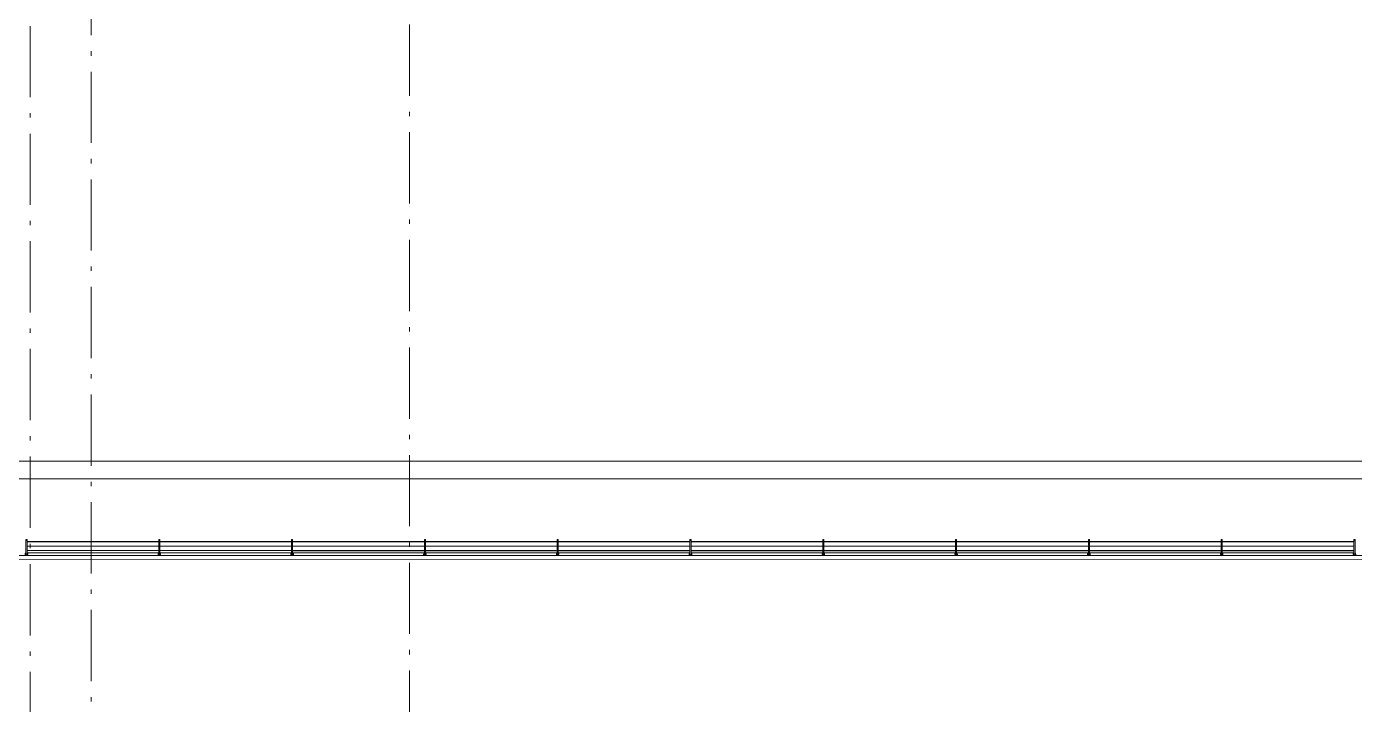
# Model space of a CAD drawing. Header units: metres. Extents: x -55 to 260, y -121 to 64.
# Drawn here: x -12.27 to 17.61, y -104.43 to -89.19 of the extents above; entities that cross this region are included whole.
import ezdxf

# ---------------------------------------------------------------- set-up
doc = ezdxf.new("R2010")
doc.units = ezdxf.units.M
doc.linetypes.add('01_Grid', pattern=[2.32, 1.6, -0.36, 0, -0.36])
for name, color, linetype, lineweight in [('0-1', 7, 'Continuous', 5), ('03EJES-1', 1, '01_Grid', 5), ('46BANQ-1', 253, 'Continuous', 5), ('55BARANDAL-1', 253, 'Continuous', 5)]:
    doc.layers.add(name, color=color, linetype=linetype, lineweight=lineweight)

# ---------------------------------------------------------------- blocks, each defined once
blk = doc.blocks.new('Railing - Wire Post - Chainlink 2-V341-A1 _ A700')
at = {"layer": '55BARANDAL-1'}
for p, q in [((-0.331, 0.013), (-0.331, -0.012)), ((-0.331, 0.013), (-0.317, 0.013)), ((-0.317, 0.013), (-0.311, 0.013)), ((-0.311, 0.013), (-0.304, 0.013)), ((-0.304, 0.013), (-0.304, -0.012)), ((0.013, 0.013), (-0.304, 0.013)), ((0.013, -0.012), (0.013, 0.013)), ((-0.331, -0.012), (-0.317, -0.012)), ((-0.317, -0.012), (-0.311, -0.012)), ((-0.311, -0.012), (-0.304, -0.012)), ((0.013, -0.012), (-0.304, -0.012))]:
    blk.add_line(p, q, dxfattribs=at)
for radius, start, end in [(0.0301, 206.3748, 2.2872), (0.0301, 206.3748, 2.2872), (0.0301, 2.2872, 148.7371), (0.0301, 2.2872, 148.7371), (0.0251, 0, 150), (0.0251, 135, 150), (0.0251, 210, 0), (0.0251, 210, 0), (0.0251, 90, 148.3274), (0.0251, 60, 120), (0.0251, 270, 90), (0.0251, 0, 45), (0.0301, 336.4472, 2.2872), (0.0301, 336.4472, 2.2872), (0.0301, 336.4472, 2.2872), (0.0301, 336.4472, 2.2872), (0.0301, 336.4472, 2.2872), (0.0301, 336.4472, 2.2872), (0.0301, 336.4472, 2.2872), (0.0301, 336.4472, 2.2872), (0.0301, 336.4472, 2.2872), (0.0301, 336.4472, 2.2872), (0.0301, 2.2872, 16.9322), (0.0301, 2.2872, 16.9322), (0.0301, 2.2872, 16.9322), (0.0301, 2.2872, 16.9322), (0.0301, 2.2872, 16.9322), (0.0301, 2.2872, 16.9322), (0.0301, 2.2872, 16.9322), (0.0301, 2.2872, 16.9322), (0.0301, 2.2872, 16.9322), (0.0301, 2.2872, 16.9322), (0.0251, 211.6726, 270)]:
    blk.add_arc((0, 0), radius, start, end, dxfattribs=at)
blk = doc.blocks.new('Railing - Wire Post - Chainlink 2-V342-A1 _ A700')
at = {"layer": '55BARANDAL-1'}
for p, q in [((-0.331, 0.013), (-0.331, -0.012)), ((-0.331, 0.013), (-0.317, 0.013)), ((-0.317, 0.013), (-0.311, 0.013)), ((-0.311, 0.013), (-0.304, 0.013)), ((-0.304, 0.013), (-0.304, -0.012)), ((0.013, 0.013), (-0.304, 0.013)), ((0.013, -0.012), (0.013, 0.013)), ((-0.331, -0.012), (-0.317, -0.012)), ((-0.317, -0.012), (-0.311, -0.012)), ((-0.311, -0.012), (-0.304, -0.012)), ((0.013, -0.012), (-0.304, -0.012))]:
    blk.add_line(p, q, dxfattribs=at)
for radius, start, end in [(0.0301, 206.3748, 2.2872), (0.0301, 206.3748, 2.2872), (0.0301, 2.2872, 148.7371), (0.0301, 2.2872, 148.7371), (0.0251, 0, 150), (0.0251, 0, 150), (0.0251, 210, 0), (0.0251, 210, 0), (0.0251, 90, 148.3274), (0.0251, 270, 90), (0.0301, 336.3846, 2.2872), (0.0301, 336.3846, 2.2872), (0.0301, 336.3846, 2.2872), (0.0301, 336.3846, 2.2872), (0.0301, 336.3846, 2.2872), (0.0301, 336.3846, 2.2872), (0.0301, 336.3846, 2.2872), (0.0301, 336.3846, 2.2872), (0.0301, 336.3846, 2.2872), (0.0301, 336.3846, 2.2872), (0.0301, 2.2872, 16.9322), (0.0301, 2.2872, 16.9322), (0.0301, 2.2872, 16.9322), (0.0301, 2.2872, 16.9322), (0.0301, 2.2872, 16.9322), (0.0301, 2.2872, 16.9322), (0.0301, 2.2872, 16.9322), (0.0301, 2.2872, 16.9322), (0.0301, 2.2872, 16.9322), (0.0301, 2.2872, 16.9322), (0.0251, 211.6726, 270)]:
    blk.add_arc((0, 0), radius, start, end, dxfattribs=at)
blk = doc.blocks.new('Railing - Wire Post - Chainlink 2-V343-A1 _ A700')
at = {"layer": '55BARANDAL-1'}
for p, q in [((-0.331, 0.013), (-0.331, -0.012)), ((-0.331, 0.013), (-0.317, 0.013)), ((-0.317, 0.013), (-0.311, 0.013)), ((-0.311, 0.013), (-0.304, 0.013)), ((-0.304, 0.013), (-0.304, -0.012)), ((0.013, 0.013), (-0.304, 0.013)), ((0.013, -0.012), (0.013, 0.013)), ((-0.331, -0.012), (-0.317, -0.012)), ((-0.317, -0.012), (-0.311, -0.012)), ((-0.311, -0.012), (-0.304, -0.012)), ((0.013, -0.012), (-0.304, -0.012))]:
    blk.add_line(p, q, dxfattribs=at)
for radius, start, end in [(0.0301, 206.3748, 2.2872), (0.0301, 206.3748, 2.2872), (0.0301, 2.2872, 148.7371), (0.0301, 2.2872, 148.7371), (0.0251, 0, 150), (0.0251, 0, 150), (0.0251, 210, 0), (0.0251, 210, 0), (0.0251, 90, 148.3274), (0.0251, 270, 90), (0.0301, 336.322, 2.2872), (0.0301, 336.322, 2.2872), (0.0301, 336.322, 2.2872), (0.0301, 336.322, 2.2872), (0.0301, 336.322, 2.2872), (0.0301, 336.322, 2.2872), (0.0301, 336.322, 2.2872), (0.0301, 336.322, 2.2872), (0.0301, 336.322, 2.2872), (0.0301, 336.322, 2.2872), (0.0301, 2.2872, 16.9322), (0.0301, 2.2872, 16.9322), (0.0301, 2.2872, 16.9322), (0.0301, 2.2872, 16.9322), (0.0301, 2.2872, 16.9322), (0.0301, 2.2872, 16.9322), (0.0301, 2.2872, 16.9322), (0.0301, 2.2872, 16.9322), (0.0301, 2.2872, 16.9322), (0.0301, 2.2872, 16.9322), (0.0251, 211.6726, 270)]:
    blk.add_arc((0, 0), radius, start, end, dxfattribs=at)
blk = doc.blocks.new('Railing - Wire Post - Chainlink 2-V344-A1 _ A700')
at = {"layer": '55BARANDAL-1'}
for p, q in [((-0.331, 0.013), (-0.331, -0.012)), ((-0.331, 0.013), (-0.317, 0.013)), ((-0.317, 0.013), (-0.311, 0.013)), ((-0.311, 0.013), (-0.304, 0.013)), ((-0.304, 0.013), (-0.304, -0.012)), ((0.013, 0.013), (-0.304, 0.013)), ((0.013, -0.012), (0.013, 0.013)), ((-0.331, -0.012), (-0.317, -0.012)), ((-0.317, -0.012), (-0.311, -0.012)), ((-0.311, -0.012), (-0.304, -0.012)), ((0.013, -0.012), (-0.304, -0.012))]:
    blk.add_line(p, q, dxfattribs=at)
for radius, start, end in [(0.0301, 206.3748, 2.2872), (0.0301, 206.3748, 2.2872), (0.0301, 2.2872, 148.7371), (0.0301, 2.2872, 148.7371), (0.0251, 0, 150), (0.0251, 0, 150), (0.0251, 210, 0), (0.0251, 210, 0), (0.0251, 90, 148.3274), (0.0251, 270, 90), (0.0301, 336.2594, 2.2872), (0.0301, 336.2594, 2.2872), (0.0301, 336.2594, 2.2872), (0.0301, 336.2594, 2.2872), (0.0301, 336.2594, 2.2872), (0.0301, 336.2594, 2.2872), (0.0301, 336.2594, 2.2872), (0.0301, 336.2594, 2.2872), (0.0301, 336.2594, 2.2872), (0.0301, 336.2594, 2.2872), (0.0301, 2.2872, 16.9322), (0.0301, 2.2872, 16.9322), (0.0301, 2.2872, 16.9322), (0.0301, 2.2872, 16.9322), (0.0301, 2.2872, 16.9322), (0.0301, 2.2872, 16.9322), (0.0301, 2.2872, 16.9322), (0.0301, 2.2872, 16.9322), (0.0301, 2.2872, 16.9322), (0.0301, 2.2872, 16.9322), (0.0251, 211.6726, 270)]:
    blk.add_arc((0, 0), radius, start, end, dxfattribs=at)
blk = doc.blocks.new('Railing - Wire Post - Chainlink 2-V345-A1 _ A700')
at = {"layer": '55BARANDAL-1'}
for p, q in [((-0.331, 0.012), (-0.317, 0.012)), ((-0.331, 0.012), (-0.331, -0.013)), ((-0.317, 0.012), (-0.311, 0.012)), ((-0.311, 0.012), (-0.304, 0.012)), ((-0.304, 0.012), (-0.304, -0.013)), ((0.013, 0.012), (-0.304, 0.012)), ((0.013, -0.013), (0.013, 0.012)), ((-0.331, -0.013), (-0.317, -0.013)), ((-0.317, -0.013), (-0.311, -0.013)), ((-0.311, -0.013), (-0.304, -0.013)), ((0.013, -0.013), (-0.304, -0.013))]:
    blk.add_line(p, q, dxfattribs=at)
for radius, start, end in [(0.0301, 206.3748, 2.2872), (0.0301, 206.3748, 2.2872), (0.0301, 2.2872, 148.7371), (0.0301, 2.2872, 148.7371), (0.0251, 0, 150), (0.0251, 0, 150), (0.0251, 210, 0), (0.0251, 210, 0), (0.0251, 90, 148.3274), (0.0251, 270, 90), (0.0301, 336.1968, 2.2872), (0.0301, 336.1968, 2.2872), (0.0301, 336.1968, 2.2872), (0.0301, 336.1968, 2.2872), (0.0301, 336.1968, 2.2872), (0.0301, 336.1968, 2.2872), (0.0301, 336.1968, 2.2872), (0.0301, 336.1968, 2.2872), (0.0301, 336.1968, 2.2872), (0.0301, 336.1968, 2.2872), (0.0301, 2.2872, 16.9322), (0.0301, 2.2872, 16.9322), (0.0301, 2.2872, 16.9322), (0.0301, 2.2872, 16.9322), (0.0301, 2.2872, 16.9322), (0.0301, 2.2872, 16.9322), (0.0301, 2.2872, 16.9322), (0.0301, 2.2872, 16.9322), (0.0301, 2.2872, 16.9322), (0.0301, 2.2872, 16.9322), (0.0251, 211.6726, 270)]:
    blk.add_arc((0, 0), radius, start, end, dxfattribs=at)
blk = doc.blocks.new('Railing - Wire Post - Chainlink 2-V346-A1 _ A700')
at = {"layer": '55BARANDAL-1'}
for p, q in [((-0.331, 0.012), (-0.317, 0.012)), ((-0.331, 0.012), (-0.331, -0.013)), ((-0.317, 0.012), (-0.311, 0.012)), ((-0.311, 0.012), (-0.304, 0.012)), ((-0.304, 0.012), (-0.304, -0.013)), ((0.013, 0.012), (-0.304, 0.012)), ((0.013, -0.013), (0.013, 0.012)), ((-0.331, -0.013), (-0.317, -0.013)), ((-0.317, -0.013), (-0.311, -0.013)), ((-0.311, -0.013), (-0.304, -0.013)), ((0.013, -0.013), (-0.304, -0.013))]:
    blk.add_line(p, q, dxfattribs=at)
for radius, start, end in [(0.0301, 206.3748, 2.2872), (0.0301, 206.3748, 2.2872), (0.0301, 2.2872, 148.7371), (0.0301, 2.2872, 148.7371), (0.0251, 0, 150), (0.0251, 0, 150), (0.0251, 210, 0), (0.0251, 210, 0), (0.0251, 90, 148.3274), (0.0251, 270, 90), (0.0301, 336.1342, 2.2872), (0.0301, 336.1342, 2.2872), (0.0301, 336.1342, 2.2872), (0.0301, 336.1342, 2.2872), (0.0301, 336.1342, 2.2872), (0.0301, 336.1342, 2.2872), (0.0301, 336.1342, 2.2872), (0.0301, 336.1342, 2.2872), (0.0301, 336.1342, 2.2872), (0.0301, 336.1342, 2.2872), (0.0301, 2.2872, 16.9322), (0.0301, 2.2872, 16.9322), (0.0301, 2.2872, 16.9322), (0.0301, 2.2872, 16.9322), (0.0301, 2.2872, 16.9322), (0.0301, 2.2872, 16.9322), (0.0301, 2.2872, 16.9322), (0.0301, 2.2872, 16.9322), (0.0301, 2.2872, 16.9322), (0.0301, 2.2872, 16.9322), (0.0251, 211.6726, 270)]:
    blk.add_arc((0, 0), radius, start, end, dxfattribs=at)
blk = doc.blocks.new('Railing - Wire Post - Chainlink 2-V347-A1 _ A700')
at = {"layer": '55BARANDAL-1'}
for p, q in [((-0.331, 0.012), (-0.317, 0.012)), ((-0.331, 0.012), (-0.331, -0.013)), ((-0.317, 0.012), (-0.311, 0.012)), ((-0.311, 0.012), (-0.304, 0.012)), ((-0.304, 0.012), (-0.304, -0.013)), ((0.013, 0.012), (-0.304, 0.012)), ((0.013, -0.013), (0.013, 0.012)), ((-0.331, -0.013), (-0.317, -0.013)), ((-0.317, -0.013), (-0.311, -0.013)), ((-0.311, -0.013), (-0.304, -0.013)), ((0.013, -0.013), (-0.304, -0.013))]:
    blk.add_line(p, q, dxfattribs=at)
for radius, start, end in [(0.0301, 206.3748, 2.2872), (0.0301, 206.3748, 2.2872), (0.0301, 2.2872, 148.7371), (0.0301, 2.2872, 148.7371), (0.0251, 0, 150), (0.0251, 0, 150), (0.0251, 210, 0), (0.0251, 210, 0), (0.0251, 90, 148.3274), (0.0251, 270, 90), (0.0301, 336.0716, 2.2872), (0.0301, 336.0716, 2.2872), (0.0301, 336.0716, 2.2872), (0.0301, 336.0716, 2.2872), (0.0301, 336.0716, 2.2872), (0.0301, 336.0716, 2.2872), (0.0301, 336.0716, 2.2872), (0.0301, 336.0716, 2.2872), (0.0301, 336.0716, 2.2872), (0.0301, 336.0716, 2.2872), (0.0301, 2.2872, 16.9322), (0.0301, 2.2872, 16.9322), (0.0301, 2.2872, 16.9322), (0.0301, 2.2872, 16.9322), (0.0301, 2.2872, 16.9322), (0.0301, 2.2872, 16.9322), (0.0301, 2.2872, 16.9322), (0.0301, 2.2872, 16.9322), (0.0301, 2.2872, 16.9322), (0.0301, 2.2872, 16.9322), (0.0251, 211.6726, 270)]:
    blk.add_arc((0, 0), radius, start, end, dxfattribs=at)
blk = doc.blocks.new('Railing - Wire Post - Chainlink 2-V348-A1 _ A700')
at = {"layer": '55BARANDAL-1'}
for p, q in [((-0.331, 0.013), (-0.331, -0.013)), ((-0.331, 0.013), (-0.317, 0.013)), ((-0.317, 0.013), (-0.311, 0.013)), ((-0.311, 0.013), (-0.304, 0.013)), ((-0.304, 0.013), (-0.304, -0.013)), ((0.013, 0.013), (-0.304, 0.013)), ((0.013, -0.013), (0.013, 0.013)), ((-0.331, -0.013), (-0.317, -0.013)), ((-0.317, -0.013), (-0.311, -0.013)), ((-0.311, -0.013), (-0.304, -0.013)), ((0.013, -0.013), (-0.304, -0.013))]:
    blk.add_line(p, q, dxfattribs=at)
for radius, start, end in [(0.0301, 206.3748, 2.2872), (0.0301, 206.3748, 2.2872), (0.0301, 2.2872, 148.7371), (0.0301, 2.2872, 148.7371), (0.0251, 0, 150), (0.0251, 0, 150), (0.0251, 210, 0), (0.0251, 210, 0), (0.0251, 90, 148.3274), (0.0251, 270, 90), (0.0301, 336.009, 2.2872), (0.0301, 336.009, 2.2872), (0.0301, 336.009, 2.2872), (0.0301, 336.009, 2.2872), (0.0301, 336.009, 2.2872), (0.0301, 336.009, 2.2872), (0.0301, 336.009, 2.2872), (0.0301, 336.009, 2.2872), (0.0301, 336.009, 2.2872), (0.0301, 336.009, 2.2872), (0.0301, 2.2872, 16.9322), (0.0301, 2.2872, 16.9322), (0.0301, 2.2872, 16.9322), (0.0301, 2.2872, 16.9322), (0.0301, 2.2872, 16.9322), (0.0301, 2.2872, 16.9322), (0.0301, 2.2872, 16.9322), (0.0301, 2.2872, 16.9322), (0.0301, 2.2872, 16.9322), (0.0301, 2.2872, 16.9322), (0.0251, 211.6726, 270)]:
    blk.add_arc((0, 0), radius, start, end, dxfattribs=at)
blk = doc.blocks.new('Railing - Wire Post - Chainlink 2-V349-A1 _ A700')
at = {"layer": '55BARANDAL-1'}
for p, q in [((-0.331, 0.012), (-0.317, 0.012)), ((-0.331, 0.012), (-0.331, -0.013)), ((-0.317, 0.012), (-0.311, 0.012)), ((-0.311, 0.012), (-0.304, 0.012)), ((-0.304, 0.012), (-0.304, -0.013)), ((0.013, 0.012), (-0.304, 0.012)), ((0.013, -0.013), (0.013, 0.012)), ((-0.331, -0.013), (-0.317, -0.013)), ((-0.317, -0.013), (-0.311, -0.013)), ((-0.311, -0.013), (-0.304, -0.013)), ((0.013, -0.013), (-0.304, -0.013))]:
    blk.add_line(p, q, dxfattribs=at)
for radius, start, end in [(0.0301, 206.3748, 2.2872), (0.0301, 206.3748, 2.2872), (0.0301, 2.2872, 148.7371), (0.0301, 2.2872, 148.7371), (0.0251, 0, 150), (0.0251, 0, 150), (0.0251, 210, 0), (0.0251, 210, 0), (0.0251, 90, 148.3274), (0.0251, 270, 90), (0.0301, 335.9465, 2.2872), (0.0301, 335.9465, 2.2872), (0.0301, 335.9465, 2.2872), (0.0301, 335.9465, 2.2872), (0.0301, 335.9465, 2.2872), (0.0301, 335.9465, 2.2872), (0.0301, 335.9465, 2.2872), (0.0301, 335.9465, 2.2872), (0.0301, 335.9465, 2.2872), (0.0301, 335.9465, 2.2872), (0.0301, 2.2872, 16.9322), (0.0301, 2.2872, 16.9322), (0.0301, 2.2872, 16.9322), (0.0301, 2.2872, 16.9322), (0.0301, 2.2872, 16.9322), (0.0301, 2.2872, 16.9322), (0.0301, 2.2872, 16.9322), (0.0301, 2.2872, 16.9322), (0.0301, 2.2872, 16.9322), (0.0301, 2.2872, 16.9322), (0.0251, 211.6726, 270)]:
    blk.add_arc((0, 0), radius, start, end, dxfattribs=at)
blk = doc.blocks.new('Railing - Wire Post - Chainlink 2-V350-A1 _ A700')
at = {"layer": '55BARANDAL-1'}
for p, q in [((-0.331, 0.012), (-0.317, 0.012)), ((-0.331, 0.012), (-0.331, -0.013)), ((-0.317, 0.012), (-0.311, 0.012)), ((-0.311, 0.012), (-0.304, 0.012)), ((-0.304, 0.012), (-0.304, -0.013)), ((0.013, 0.012), (-0.304, 0.012)), ((0.013, -0.013), (0.013, 0.012)), ((-0.331, -0.013), (-0.317, -0.013)), ((-0.317, -0.013), (-0.311, -0.013)), ((-0.311, -0.013), (-0.304, -0.013)), ((0.013, -0.013), (-0.304, -0.013))]:
    blk.add_line(p, q, dxfattribs=at)
for radius, start, end in [(0.0301, 206.3748, 2.2872), (0.0301, 206.3748, 2.2872), (0.0301, 2.2872, 148.7371), (0.0301, 2.2872, 148.7371), (0.0251, 0, 150), (0.0251, 0, 150), (0.0251, 210, 0), (0.0251, 210, 0), (0.0251, 90, 148.3274), (0.0251, 270, 90), (0.0301, 335.8839, 2.2872), (0.0301, 335.8839, 2.2872), (0.0301, 335.8839, 2.2872), (0.0301, 335.8839, 2.2872), (0.0301, 335.8839, 2.2872), (0.0301, 335.8839, 2.2872), (0.0301, 335.8839, 2.2872), (0.0301, 335.8839, 2.2872), (0.0301, 335.8839, 2.2872), (0.0301, 335.8839, 2.2872), (0.0301, 2.2872, 16.9322), (0.0301, 2.2872, 16.9322), (0.0301, 2.2872, 16.9322), (0.0301, 2.2872, 16.9322), (0.0301, 2.2872, 16.9322), (0.0301, 2.2872, 16.9322), (0.0301, 2.2872, 16.9322), (0.0301, 2.2872, 16.9322), (0.0301, 2.2872, 16.9322), (0.0301, 2.2872, 16.9322), (0.0251, 211.6726, 270)]:
    blk.add_arc((0, 0), radius, start, end, dxfattribs=at)
blk = doc.blocks.new('Railing - Wire Post - Chainlink 2-V351-A1 _ A700')
at = {"layer": '55BARANDAL-1'}
for p, q in [((-0.331, 0.012), (-0.317, 0.012)), ((-0.331, 0.012), (-0.331, -0.013)), ((-0.317, 0.012), (-0.311, 0.012)), ((-0.311, 0.012), (-0.304, 0.012)), ((-0.304, 0.012), (-0.304, -0.013)), ((0.013, 0.012), (-0.304, 0.012)), ((0.013, -0.013), (0.013, 0.012)), ((-0.331, -0.013), (-0.317, -0.013)), ((-0.317, -0.013), (-0.311, -0.013)), ((-0.311, -0.013), (-0.304, -0.013)), ((0.013, -0.013), (-0.304, -0.013))]:
    blk.add_line(p, q, dxfattribs=at)
for radius, start, end in [(0.0301, 206.3748, 2.2872), (0.0301, 206.3748, 2.2872), (0.0301, 2.2872, 148.7371), (0.0301, 2.2872, 148.7371), (0.0251, 0, 150), (0.0251, 0, 150), (0.0251, 210, 0), (0.0251, 210, 0), (0.0251, 90, 148.3274), (0.0251, 270, 90), (0.0301, 335.8213, 2.2872), (0.0301, 335.8213, 2.2872), (0.0301, 335.8213, 2.2872), (0.0301, 335.8213, 2.2872), (0.0301, 335.8213, 2.2872), (0.0301, 335.8213, 2.2872), (0.0301, 335.8213, 2.2872), (0.0301, 335.8213, 2.2872), (0.0301, 335.8213, 2.2872), (0.0301, 335.8213, 2.2872), (0.0301, 2.2872, 16.9322), (0.0301, 2.2872, 16.9322), (0.0301, 2.2872, 16.9322), (0.0301, 2.2872, 16.9322), (0.0301, 2.2872, 16.9322), (0.0301, 2.2872, 16.9322), (0.0301, 2.2872, 16.9322), (0.0301, 2.2872, 16.9322), (0.0301, 2.2872, 16.9322), (0.0301, 2.2872, 16.9322), (0.0251, 211.6726, 270)]:
    blk.add_arc((0, 0), radius, start, end, dxfattribs=at)
blk = doc.blocks.new('Railing - Railing-8574736-A1 _ A700')
at = {"layer": '55BARANDAL-1'}
for p, q in [((-9.296, -100.767), (-12.259, -100.767)), ((-12.259, -100.771), (-9.296, -100.771)), ((-9.296, -100.867), (-12.259, -100.867)), ((-12.259, -100.871), (-9.296, -100.871)), ((-9.296, -100.967), (-12.259, -100.967)), ((-12.259, -100.971), (-9.296, -100.971)), ((-6.307, -100.768), (-9.271, -100.767)), ((-9.271, -100.771), (-6.307, -100.772)), ((-6.307, -100.868), (-9.271, -100.867)), ((-9.271, -100.871), (-6.307, -100.872)), ((-6.307, -100.968), (-9.271, -100.967)), ((-9.271, -100.971), (-6.307, -100.972)), ((-3.319, -100.768), (-6.282, -100.768)), ((-6.282, -100.772), (-3.319, -100.772)), ((-3.319, -100.868), (-6.282, -100.868)), ((-6.282, -100.872), (-3.319, -100.872)), ((-3.319, -100.968), (-6.282, -100.968)), ((-6.282, -100.972), (-3.319, -100.972)), ((-0.331, -100.768), (-3.294, -100.768)), ((-3.294, -100.772), (-0.331, -100.772)), ((-0.331, -100.868), (-3.294, -100.868)), ((-3.294, -100.872), (-0.331, -100.872)), ((-0.331, -100.968), (-3.294, -100.968)), ((-3.294, -100.972), (-0.331, -100.972)), ((2.657, -100.768), (-0.306, -100.768)), ((-0.306, -100.772), (2.657, -100.772)), ((2.657, -100.868), (-0.306, -100.868)), ((-0.306, -100.872), (2.657, -100.872)), ((2.657, -100.968), (-0.306, -100.968)), ((-0.306, -100.972), (2.657, -100.972)), ((5.645, -100.768), (2.682, -100.768)), ((2.682, -100.772), (5.645, -100.772)), ((5.645, -100.868), (2.682, -100.868)), ((2.682, -100.872), (5.645, -100.872)), ((5.645, -100.968), (2.682, -100.968)), ((2.682, -100.972), (5.645, -100.972)), ((8.633, -100.768), (5.67, -100.768)), ((5.67, -100.772), (8.633, -100.772)), ((8.633, -100.868), (5.67, -100.868)), ((5.67, -100.872), (8.633, -100.872)), ((8.633, -100.968), (5.67, -100.968)), ((5.67, -100.972), (8.633, -100.972)), ((11.621, -100.769), (8.658, -100.768)), ((8.658, -100.772), (11.621, -100.773)), ((11.621, -100.869), (8.658, -100.868)), ((8.658, -100.872), (11.621, -100.873)), ((11.621, -100.969), (8.658, -100.968)), ((8.658, -100.972), (11.621, -100.973)), ((14.61, -100.769), (11.646, -100.769)), ((11.646, -100.773), (14.61, -100.773)), ((14.61, -100.869), (11.646, -100.869)), ((11.646, -100.873), (14.61, -100.873)), ((14.61, -100.969), (11.646, -100.969)), ((11.646, -100.973), (14.61, -100.973)), ((17.598, -100.769), (14.635, -100.769)), ((14.635, -100.773), (17.598, -100.773)), ((17.598, -100.869), (14.635, -100.869)), ((14.635, -100.873), (17.598, -100.873)), ((17.598, -100.969), (14.635, -100.969)), ((14.635, -100.973), (17.598, -100.973)), ((-33.162, -101.076), (229.742, -101.091)), ((-9.296, -101.022), (-12.259, -101.022)), ((-6.307, -101.022), (-9.271, -101.022)), ((-3.319, -101.022), (-6.282, -101.022)), ((-0.331, -101.022), (-3.294, -101.022)), ((2.657, -101.023), (-0.306, -101.022)), ((5.645, -101.023), (2.682, -101.023)), ((8.633, -101.023), (5.67, -101.023)), ((11.621, -101.023), (8.658, -101.023)), ((14.61, -101.023), (11.646, -101.023)), ((17.598, -101.023), (14.635, -101.023))]:
    blk.add_line(p, q, dxfattribs=at)
at = {"extrusion": (0, 0, -1), "zscale": -1, "rotation": 270.0033261339385}
for name, p in [('Railing - Wire Post - Chainlink 2-V341-A1 _ A700', (12.271, -101.049)), ('Railing - Wire Post - Chainlink 2-V342-A1 _ A700', (9.283, -101.049)), ('Railing - Wire Post - Chainlink 2-V343-A1 _ A700', (6.295, -101.05)), ('Railing - Wire Post - Chainlink 2-V344-A1 _ A700', (3.307, -101.05)), ('Railing - Wire Post - Chainlink 2-V345-A1 _ A700', (0.319, -101.05)), ('Railing - Wire Post - Chainlink 2-V346-A1 _ A700', (-2.67, -101.05)), ('Railing - Wire Post - Chainlink 2-V347-A1 _ A700', (-5.658, -101.05)), ('Railing - Wire Post - Chainlink 2-V348-A1 _ A700', (-8.646, -101.05)), ('Railing - Wire Post - Chainlink 2-V349-A1 _ A700', (-11.634, -101.051)), ('Railing - Wire Post - Chainlink 2-V350-A1 _ A700', (-14.622, -101.051)), ('Railing - Wire Post - Chainlink 2-V351-A1 _ A700', (-17.61, -101.051))]:
    blk.add_blockref(name, p, dxfattribs=at)
blk = doc.blocks.new('22011_AR_rvt-1-A1 _ A700')
at = {"layer": '46BANQ-1'}
for p, q in [((-9.828, -98.96), (-19.828, -98.96)), ((0.398, -98.96), (-9.828, -98.96)), ((10.172, -98.96), (0.398, -98.96)), ((20.175, -98.96), (10.172, -98.96)), ((-25.692, -99.36), (20.175, -99.36)), ((20.185, -101.174), (-32.861, -101.171))]:
    blk.add_line(p, q, dxfattribs=at)
at = {"layer": '55BARANDAL-1'}
blk.add_blockref('Railing - Railing-8574736-A1 _ A700', (0, 0), dxfattribs=at)
blk = doc.blocks.new('Railing - Wire Post - Chainlink 2-V715-A1 _ A700')
at = {"layer": '55BARANDAL-1'}
for p, q in [((-0.331, 0.013), (-0.331, -0.012)), ((-0.331, 0.013), (-0.323, 0.013)), ((-0.323, 0.013), (-0.317, 0.013)), ((-0.317, 0.013), (-0.311, 0.013)), ((-0.311, 0.013), (-0.304, 0.013)), ((-0.304, 0.013), (-0.304, -0.012)), ((0.013, 0.013), (-0.304, 0.013)), ((0.013, -0.012), (0.013, 0.013)), ((-0.331, -0.012), (-0.323, -0.012)), ((-0.323, -0.012), (-0.317, -0.012)), ((-0.317, -0.012), (-0.311, -0.012)), ((-0.311, -0.012), (-0.304, -0.012)), ((0.013, -0.012), (-0.304, -0.012))]:
    blk.add_line(p, q, dxfattribs=at)
for radius, start, end in [(0.0301, 206.3748, 2.2872), (0.0301, 206.3748, 2.2872), (0.0301, 2.2872, 148.7371), (0.0301, 2.2872, 148.7371), (0.0251, 0, 150), (0.0251, 135, 150), (0.0251, 210, 0), (0.0251, 210, 0), (0.0251, 90, 148.3274), (0.0251, 60, 120), (0.0251, 270, 90), (0.0251, 0, 45), (0.0301, 336.4472, 2.2872), (0.0301, 336.4472, 2.2872), (0.0301, 336.4472, 2.2872), (0.0301, 336.4472, 2.2872), (0.0301, 336.4472, 2.2872), (0.0301, 336.4472, 2.2872), (0.0301, 336.4472, 2.2872), (0.0301, 336.4472, 2.2872), (0.0301, 336.4472, 2.2872), (0.0301, 336.4472, 2.2872), (0.0301, 2.2872, 16.9322), (0.0301, 2.2872, 16.9322), (0.0301, 2.2872, 16.9322), (0.0301, 2.2872, 16.9322), (0.0301, 2.2872, 16.9322), (0.0301, 2.2872, 16.9322), (0.0301, 2.2872, 16.9322), (0.0301, 2.2872, 16.9322), (0.0301, 2.2872, 16.9322), (0.0301, 2.2872, 16.9322), (0.0251, 211.6726, 270)]:
    blk.add_arc((0, 0), radius, start, end, dxfattribs=at)
blk = doc.blocks.new('Railing - Wire Post - Chainlink 2-V716-A1 _ A700')
at = {"layer": '55BARANDAL-1'}
for p, q in [((-0.331, 0.013), (-0.331, -0.012)), ((-0.331, 0.013), (-0.323, 0.013)), ((-0.323, 0.013), (-0.317, 0.013)), ((-0.317, 0.013), (-0.311, 0.013)), ((-0.311, 0.013), (-0.304, 0.013)), ((-0.304, 0.013), (-0.304, -0.012)), ((0.013, 0.013), (-0.304, 0.013)), ((0.013, -0.012), (0.013, 0.013)), ((-0.331, -0.012), (-0.323, -0.012)), ((-0.323, -0.012), (-0.317, -0.012)), ((-0.317, -0.012), (-0.311, -0.012)), ((-0.311, -0.012), (-0.304, -0.012)), ((0.013, -0.012), (-0.304, -0.012))]:
    blk.add_line(p, q, dxfattribs=at)
for radius, start, end in [(0.0301, 206.3748, 2.2872), (0.0301, 206.3748, 2.2872), (0.0301, 2.2872, 148.7371), (0.0301, 2.2872, 148.7371), (0.0251, 0, 150), (0.0251, 0, 150), (0.0251, 210, 0), (0.0251, 210, 0), (0.0251, 90, 148.3274), (0.0251, 270, 90), (0.0301, 336.3846, 2.2872), (0.0301, 336.3846, 2.2872), (0.0301, 336.3846, 2.2872), (0.0301, 336.3846, 2.2872), (0.0301, 336.3846, 2.2872), (0.0301, 336.3846, 2.2872), (0.0301, 336.3846, 2.2872), (0.0301, 336.3846, 2.2872), (0.0301, 336.3846, 2.2872), (0.0301, 336.3846, 2.2872), (0.0301, 2.2872, 16.9322), (0.0301, 2.2872, 16.9322), (0.0301, 2.2872, 16.9322), (0.0301, 2.2872, 16.9322), (0.0301, 2.2872, 16.9322), (0.0301, 2.2872, 16.9322), (0.0301, 2.2872, 16.9322), (0.0301, 2.2872, 16.9322), (0.0301, 2.2872, 16.9322), (0.0301, 2.2872, 16.9322), (0.0251, 211.6726, 270)]:
    blk.add_arc((0, 0), radius, start, end, dxfattribs=at)
blk = doc.blocks.new('Railing - Wire Post - Chainlink 2-V717-A1 _ A700')
at = {"layer": '55BARANDAL-1'}
for p, q in [((-0.331, 0.013), (-0.331, -0.012)), ((-0.331, 0.013), (-0.323, 0.013)), ((-0.323, 0.013), (-0.317, 0.013)), ((-0.317, 0.013), (-0.311, 0.013)), ((-0.311, 0.013), (-0.304, 0.013)), ((-0.304, 0.013), (-0.304, -0.012)), ((0.013, 0.013), (-0.304, 0.013)), ((0.013, -0.012), (0.013, 0.013)), ((-0.331, -0.012), (-0.323, -0.012)), ((-0.323, -0.012), (-0.317, -0.012)), ((-0.317, -0.012), (-0.311, -0.012)), ((-0.311, -0.012), (-0.304, -0.012)), ((0.013, -0.012), (-0.304, -0.012))]:
    blk.add_line(p, q, dxfattribs=at)
for radius, start, end in [(0.0301, 206.3748, 2.2872), (0.0301, 206.3748, 2.2872), (0.0301, 2.2872, 148.7371), (0.0301, 2.2872, 148.7371), (0.0251, 0, 150), (0.0251, 0, 150), (0.0251, 210, 0), (0.0251, 210, 0), (0.0251, 90, 148.3274), (0.0251, 270, 90), (0.0301, 336.322, 2.2872), (0.0301, 336.322, 2.2872), (0.0301, 336.322, 2.2872), (0.0301, 336.322, 2.2872), (0.0301, 336.322, 2.2872), (0.0301, 336.322, 2.2872), (0.0301, 336.322, 2.2872), (0.0301, 336.322, 2.2872), (0.0301, 336.322, 2.2872), (0.0301, 336.322, 2.2872), (0.0301, 2.2872, 16.9322), (0.0301, 2.2872, 16.9322), (0.0301, 2.2872, 16.9322), (0.0301, 2.2872, 16.9322), (0.0301, 2.2872, 16.9322), (0.0301, 2.2872, 16.9322), (0.0301, 2.2872, 16.9322), (0.0301, 2.2872, 16.9322), (0.0301, 2.2872, 16.9322), (0.0301, 2.2872, 16.9322), (0.0251, 211.6726, 270)]:
    blk.add_arc((0, 0), radius, start, end, dxfattribs=at)
blk = doc.blocks.new('Railing - Wire Post - Chainlink 2-V718-A1 _ A700')
at = {"layer": '55BARANDAL-1'}
for p, q in [((-0.331, 0.013), (-0.331, -0.013)), ((-0.331, 0.013), (-0.323, 0.013)), ((-0.323, 0.013), (-0.317, 0.013)), ((-0.317, 0.013), (-0.311, 0.013)), ((-0.311, 0.013), (-0.304, 0.013)), ((-0.304, 0.013), (-0.304, -0.013)), ((0.013, 0.013), (-0.304, 0.013)), ((0.013, -0.013), (0.013, 0.013)), ((-0.331, -0.013), (-0.323, -0.013)), ((-0.323, -0.013), (-0.317, -0.013)), ((-0.317, -0.013), (-0.311, -0.013)), ((-0.311, -0.013), (-0.304, -0.013)), ((0.013, -0.013), (-0.304, -0.013))]:
    blk.add_line(p, q, dxfattribs=at)
for radius, start, end in [(0.0301, 206.3748, 2.2872), (0.0301, 206.3748, 2.2872), (0.0301, 2.2872, 148.7371), (0.0301, 2.2872, 148.7371), (0.0251, 0, 150), (0.0251, 0, 150), (0.0251, 210, 0), (0.0251, 210, 0), (0.0251, 90, 148.3274), (0.0251, 270, 90), (0.0301, 336.2594, 2.2872), (0.0301, 336.2594, 2.2872), (0.0301, 336.2594, 2.2872), (0.0301, 336.2594, 2.2872), (0.0301, 336.2594, 2.2872), (0.0301, 336.2594, 2.2872), (0.0301, 336.2594, 2.2872), (0.0301, 336.2594, 2.2872), (0.0301, 336.2594, 2.2872), (0.0301, 336.2594, 2.2872), (0.0301, 2.2872, 16.9322), (0.0301, 2.2872, 16.9322), (0.0301, 2.2872, 16.9322), (0.0301, 2.2872, 16.9322), (0.0301, 2.2872, 16.9322), (0.0301, 2.2872, 16.9322), (0.0301, 2.2872, 16.9322), (0.0301, 2.2872, 16.9322), (0.0301, 2.2872, 16.9322), (0.0301, 2.2872, 16.9322), (0.0251, 211.6726, 270)]:
    blk.add_arc((0, 0), radius, start, end, dxfattribs=at)
blk = doc.blocks.new('Railing - Wire Post - Chainlink 2-V719-A1 _ A700')
at = {"layer": '55BARANDAL-1'}
for p, q in [((-0.331, 0.013), (-0.331, -0.012)), ((-0.331, 0.013), (-0.323, 0.013)), ((-0.323, 0.013), (-0.317, 0.013)), ((-0.317, 0.013), (-0.311, 0.013)), ((-0.311, 0.013), (-0.304, 0.013)), ((-0.304, 0.013), (-0.304, -0.012)), ((0.013, 0.013), (-0.304, 0.013)), ((0.013, -0.012), (0.013, 0.013)), ((-0.331, -0.012), (-0.323, -0.012)), ((-0.323, -0.012), (-0.317, -0.012)), ((-0.317, -0.012), (-0.311, -0.012)), ((-0.311, -0.012), (-0.304, -0.012)), ((0.013, -0.012), (-0.304, -0.012))]:
    blk.add_line(p, q, dxfattribs=at)
for radius, start, end in [(0.0301, 206.3748, 2.2872), (0.0301, 206.3748, 2.2872), (0.0301, 2.2872, 148.7371), (0.0301, 2.2872, 148.7371), (0.0251, 0, 150), (0.0251, 0, 150), (0.0251, 210, 0), (0.0251, 210, 0), (0.0251, 90, 148.3274), (0.0251, 270, 90), (0.0301, 336.1968, 2.2872), (0.0301, 336.1968, 2.2872), (0.0301, 336.1968, 2.2872), (0.0301, 336.1968, 2.2872), (0.0301, 336.1968, 2.2872), (0.0301, 336.1968, 2.2872), (0.0301, 336.1968, 2.2872), (0.0301, 336.1968, 2.2872), (0.0301, 336.1968, 2.2872), (0.0301, 336.1968, 2.2872), (0.0301, 2.2872, 16.9322), (0.0301, 2.2872, 16.9322), (0.0301, 2.2872, 16.9322), (0.0301, 2.2872, 16.9322), (0.0301, 2.2872, 16.9322), (0.0301, 2.2872, 16.9322), (0.0301, 2.2872, 16.9322), (0.0301, 2.2872, 16.9322), (0.0301, 2.2872, 16.9322), (0.0301, 2.2872, 16.9322), (0.0251, 211.6726, 270)]:
    blk.add_arc((0, 0), radius, start, end, dxfattribs=at)
blk = doc.blocks.new('Railing - Wire Post - Chainlink 2-V720-A1 _ A700')
at = {"layer": '55BARANDAL-1'}
for p, q in [((-0.331, 0.012), (-0.323, 0.012)), ((-0.331, 0.012), (-0.331, -0.013)), ((-0.323, 0.012), (-0.317, 0.012)), ((-0.317, 0.012), (-0.311, 0.012)), ((-0.311, 0.012), (-0.304, 0.012)), ((-0.304, 0.012), (-0.304, -0.013)), ((0.013, 0.012), (-0.304, 0.012)), ((0.013, -0.013), (0.013, 0.012)), ((-0.331, -0.013), (-0.323, -0.013)), ((-0.323, -0.013), (-0.317, -0.013)), ((-0.317, -0.013), (-0.311, -0.013)), ((-0.311, -0.013), (-0.304, -0.013)), ((0.013, -0.013), (-0.304, -0.013))]:
    blk.add_line(p, q, dxfattribs=at)
for radius, start, end in [(0.0301, 206.3748, 2.2872), (0.0301, 206.3748, 2.2872), (0.0301, 2.2872, 148.7371), (0.0301, 2.2872, 148.7371), (0.0251, 0, 150), (0.0251, 0, 150), (0.0251, 210, 0), (0.0251, 210, 0), (0.0251, 90, 148.3274), (0.0251, 270, 90), (0.0301, 336.1342, 2.2872), (0.0301, 336.1342, 2.2872), (0.0301, 336.1342, 2.2872), (0.0301, 336.1342, 2.2872), (0.0301, 336.1342, 2.2872), (0.0301, 336.1342, 2.2872), (0.0301, 336.1342, 2.2872), (0.0301, 336.1342, 2.2872), (0.0301, 336.1342, 2.2872), (0.0301, 336.1342, 2.2872), (0.0301, 2.2872, 16.9322), (0.0301, 2.2872, 16.9322), (0.0301, 2.2872, 16.9322), (0.0301, 2.2872, 16.9322), (0.0301, 2.2872, 16.9322), (0.0301, 2.2872, 16.9322), (0.0301, 2.2872, 16.9322), (0.0301, 2.2872, 16.9322), (0.0301, 2.2872, 16.9322), (0.0301, 2.2872, 16.9322), (0.0251, 211.6726, 270)]:
    blk.add_arc((0, 0), radius, start, end, dxfattribs=at)
blk = doc.blocks.new('Railing - Wire Post - Chainlink 2-V721-A1 _ A700')
at = {"layer": '55BARANDAL-1'}
for p, q in [((-0.331, 0.012), (-0.323, 0.012)), ((-0.331, 0.012), (-0.331, -0.013)), ((-0.323, 0.012), (-0.317, 0.012)), ((-0.317, 0.012), (-0.311, 0.012)), ((-0.311, 0.012), (-0.304, 0.012)), ((-0.304, 0.012), (-0.304, -0.013)), ((0.013, 0.012), (-0.304, 0.012)), ((0.013, -0.013), (0.013, 0.012)), ((-0.331, -0.013), (-0.323, -0.013)), ((-0.323, -0.013), (-0.317, -0.013)), ((-0.317, -0.013), (-0.311, -0.013)), ((-0.311, -0.013), (-0.304, -0.013)), ((0.013, -0.013), (-0.304, -0.013))]:
    blk.add_line(p, q, dxfattribs=at)
for radius, start, end in [(0.0301, 206.3748, 2.2872), (0.0301, 206.3748, 2.2872), (0.0301, 2.2872, 148.7371), (0.0301, 2.2872, 148.7371), (0.0251, 0, 150), (0.0251, 0, 150), (0.0251, 210, 0), (0.0251, 210, 0), (0.0251, 90, 148.3274), (0.0251, 270, 90), (0.0301, 336.0716, 2.2872), (0.0301, 336.0716, 2.2872), (0.0301, 336.0716, 2.2872), (0.0301, 336.0716, 2.2872), (0.0301, 336.0716, 2.2872), (0.0301, 336.0716, 2.2872), (0.0301, 336.0716, 2.2872), (0.0301, 336.0716, 2.2872), (0.0301, 336.0716, 2.2872), (0.0301, 336.0716, 2.2872), (0.0301, 2.2872, 16.9322), (0.0301, 2.2872, 16.9322), (0.0301, 2.2872, 16.9322), (0.0301, 2.2872, 16.9322), (0.0301, 2.2872, 16.9322), (0.0301, 2.2872, 16.9322), (0.0301, 2.2872, 16.9322), (0.0301, 2.2872, 16.9322), (0.0301, 2.2872, 16.9322), (0.0301, 2.2872, 16.9322), (0.0251, 211.6726, 270)]:
    blk.add_arc((0, 0), radius, start, end, dxfattribs=at)
blk = doc.blocks.new('Railing - Wire Post - Chainlink 2-V722-A1 _ A700')
at = {"layer": '55BARANDAL-1'}
for p, q in [((-0.331, 0.012), (-0.323, 0.012)), ((-0.331, 0.012), (-0.331, -0.013)), ((-0.323, 0.012), (-0.317, 0.012)), ((-0.317, 0.012), (-0.311, 0.012)), ((-0.311, 0.012), (-0.304, 0.012)), ((-0.304, 0.012), (-0.304, -0.013)), ((0.013, 0.012), (-0.304, 0.012)), ((0.013, -0.013), (0.013, 0.012)), ((-0.331, -0.013), (-0.323, -0.013)), ((-0.323, -0.013), (-0.317, -0.013)), ((-0.317, -0.013), (-0.311, -0.013)), ((-0.311, -0.013), (-0.304, -0.013)), ((0.013, -0.013), (-0.304, -0.013))]:
    blk.add_line(p, q, dxfattribs=at)
for radius, start, end in [(0.0301, 206.3748, 2.2872), (0.0301, 206.3748, 2.2872), (0.0301, 2.2872, 148.7371), (0.0301, 2.2872, 148.7371), (0.0251, 0, 150), (0.0251, 0, 150), (0.0251, 210, 0), (0.0251, 210, 0), (0.0251, 90, 148.3274), (0.0251, 270, 90), (0.0301, 336.009, 2.2872), (0.0301, 336.009, 2.2872), (0.0301, 336.009, 2.2872), (0.0301, 336.009, 2.2872), (0.0301, 336.009, 2.2872), (0.0301, 336.009, 2.2872), (0.0301, 336.009, 2.2872), (0.0301, 336.009, 2.2872), (0.0301, 336.009, 2.2872), (0.0301, 336.009, 2.2872), (0.0301, 2.2872, 16.9322), (0.0301, 2.2872, 16.9322), (0.0301, 2.2872, 16.9322), (0.0301, 2.2872, 16.9322), (0.0301, 2.2872, 16.9322), (0.0301, 2.2872, 16.9322), (0.0301, 2.2872, 16.9322), (0.0301, 2.2872, 16.9322), (0.0301, 2.2872, 16.9322), (0.0301, 2.2872, 16.9322), (0.0251, 211.6726, 270)]:
    blk.add_arc((0, 0), radius, start, end, dxfattribs=at)
blk = doc.blocks.new('Railing - Wire Post - Chainlink 2-V723-A1 _ A700')
at = {"layer": '55BARANDAL-1'}
for p, q in [((-0.331, 0.012), (-0.323, 0.012)), ((-0.331, 0.012), (-0.331, -0.013)), ((-0.323, 0.012), (-0.317, 0.012)), ((-0.317, 0.012), (-0.311, 0.012)), ((-0.311, 0.012), (-0.304, 0.012)), ((-0.304, 0.012), (-0.304, -0.013)), ((0.013, 0.012), (-0.304, 0.012)), ((0.013, -0.013), (0.013, 0.012)), ((-0.331, -0.013), (-0.323, -0.013)), ((-0.323, -0.013), (-0.317, -0.013)), ((-0.317, -0.013), (-0.311, -0.013)), ((-0.311, -0.013), (-0.304, -0.013)), ((0.013, -0.013), (-0.304, -0.013))]:
    blk.add_line(p, q, dxfattribs=at)
for radius, start, end in [(0.0301, 206.3748, 2.2872), (0.0301, 206.3748, 2.2872), (0.0301, 2.2872, 148.7371), (0.0301, 2.2872, 148.7371), (0.0251, 0, 150), (0.0251, 0, 150), (0.0251, 210, 0), (0.0251, 210, 0), (0.0251, 90, 148.3274), (0.0251, 270, 90), (0.0301, 335.9465, 2.2872), (0.0301, 335.9465, 2.2872), (0.0301, 335.9465, 2.2872), (0.0301, 335.9465, 2.2872), (0.0301, 335.9465, 2.2872), (0.0301, 335.9465, 2.2872), (0.0301, 335.9465, 2.2872), (0.0301, 335.9465, 2.2872), (0.0301, 335.9465, 2.2872), (0.0301, 335.9465, 2.2872), (0.0301, 2.2872, 16.9322), (0.0301, 2.2872, 16.9322), (0.0301, 2.2872, 16.9322), (0.0301, 2.2872, 16.9322), (0.0301, 2.2872, 16.9322), (0.0301, 2.2872, 16.9322), (0.0301, 2.2872, 16.9322), (0.0301, 2.2872, 16.9322), (0.0301, 2.2872, 16.9322), (0.0301, 2.2872, 16.9322), (0.0251, 211.6726, 270)]:
    blk.add_arc((0, 0), radius, start, end, dxfattribs=at)
blk = doc.blocks.new('Railing - Wire Post - Chainlink 2-V724-A1 _ A700')
at = {"layer": '55BARANDAL-1'}
for p, q in [((-0.331, 0.012), (-0.323, 0.012)), ((-0.331, 0.012), (-0.331, -0.013)), ((-0.323, 0.012), (-0.317, 0.012)), ((-0.317, 0.012), (-0.311, 0.012)), ((-0.311, 0.012), (-0.304, 0.012)), ((-0.304, 0.012), (-0.304, -0.013)), ((0.013, 0.012), (-0.304, 0.012)), ((0.013, -0.013), (0.013, 0.012)), ((-0.331, -0.013), (-0.323, -0.013)), ((-0.323, -0.013), (-0.317, -0.013)), ((-0.317, -0.013), (-0.311, -0.013)), ((-0.311, -0.013), (-0.304, -0.013)), ((0.013, -0.013), (-0.304, -0.013))]:
    blk.add_line(p, q, dxfattribs=at)
for radius, start, end in [(0.0301, 206.3748, 2.2872), (0.0301, 206.3748, 2.2872), (0.0301, 2.2872, 148.7371), (0.0301, 2.2872, 148.7371), (0.0251, 0, 150), (0.0251, 0, 150), (0.0251, 210, 0), (0.0251, 210, 0), (0.0251, 90, 148.3274), (0.0251, 270, 90), (0.0301, 335.8839, 2.2872), (0.0301, 335.8839, 2.2872), (0.0301, 335.8839, 2.2872), (0.0301, 335.8839, 2.2872), (0.0301, 335.8839, 2.2872), (0.0301, 335.8839, 2.2872), (0.0301, 335.8839, 2.2872), (0.0301, 335.8839, 2.2872), (0.0301, 335.8839, 2.2872), (0.0301, 335.8839, 2.2872), (0.0301, 2.2872, 16.9322), (0.0301, 2.2872, 16.9322), (0.0301, 2.2872, 16.9322), (0.0301, 2.2872, 16.9322), (0.0301, 2.2872, 16.9322), (0.0301, 2.2872, 16.9322), (0.0301, 2.2872, 16.9322), (0.0301, 2.2872, 16.9322), (0.0301, 2.2872, 16.9322), (0.0301, 2.2872, 16.9322), (0.0251, 211.6726, 270)]:
    blk.add_arc((0, 0), radius, start, end, dxfattribs=at)
blk = doc.blocks.new('Railing - Wire Post - Chainlink 2-V725-A1 _ A700')
at = {"layer": '55BARANDAL-1'}
for p, q in [((-0.331, 0.012), (-0.323, 0.012)), ((-0.331, 0.012), (-0.331, -0.013)), ((-0.323, 0.012), (-0.317, 0.012)), ((-0.317, 0.012), (-0.311, 0.012)), ((-0.311, 0.012), (-0.304, 0.012)), ((-0.304, 0.012), (-0.304, -0.013)), ((0.013, 0.012), (-0.304, 0.012)), ((0.013, -0.013), (0.013, 0.012)), ((-0.331, -0.013), (-0.323, -0.013)), ((-0.323, -0.013), (-0.317, -0.013)), ((-0.317, -0.013), (-0.311, -0.013)), ((-0.311, -0.013), (-0.304, -0.013)), ((0.013, -0.013), (-0.304, -0.013))]:
    blk.add_line(p, q, dxfattribs=at)
for radius, start, end in [(0.0301, 206.3748, 2.2872), (0.0301, 206.3748, 2.2872), (0.0301, 2.2872, 148.7371), (0.0301, 2.2872, 148.7371), (0.0251, 0, 150), (0.0251, 0, 150), (0.0251, 210, 0), (0.0251, 210, 0), (0.0251, 90, 148.3274), (0.0251, 270, 90), (0.0301, 335.8213, 2.2872), (0.0301, 335.8213, 2.2872), (0.0301, 335.8213, 2.2872), (0.0301, 335.8213, 2.2872), (0.0301, 335.8213, 2.2872), (0.0301, 335.8213, 2.2872), (0.0301, 335.8213, 2.2872), (0.0301, 335.8213, 2.2872), (0.0301, 335.8213, 2.2872), (0.0301, 335.8213, 2.2872), (0.0301, 2.2872, 16.9322), (0.0301, 2.2872, 16.9322), (0.0301, 2.2872, 16.9322), (0.0301, 2.2872, 16.9322), (0.0301, 2.2872, 16.9322), (0.0301, 2.2872, 16.9322), (0.0301, 2.2872, 16.9322), (0.0301, 2.2872, 16.9322), (0.0301, 2.2872, 16.9322), (0.0301, 2.2872, 16.9322), (0.0251, 211.6726, 270)]:
    blk.add_arc((0, 0), radius, start, end, dxfattribs=at)
blk = doc.blocks.new('Railing - Railing-V756-A1 _ A700')
at = {"layer": '55BARANDAL-1'}
for p, q in [((-9.296, -100.767), (-12.259, -100.767)), ((-12.259, -100.771), (-9.296, -100.771)), ((-9.296, -100.867), (-12.259, -100.867)), ((-12.259, -100.871), (-9.296, -100.871)), ((-9.296, -100.967), (-12.259, -100.967)), ((-12.259, -100.971), (-9.296, -100.971)), ((-6.307, -100.768), (-9.271, -100.767)), ((-9.271, -100.771), (-6.307, -100.772)), ((-6.307, -100.868), (-9.271, -100.867)), ((-9.271, -100.871), (-6.307, -100.872)), ((-6.307, -100.968), (-9.271, -100.967)), ((-9.271, -100.971), (-6.307, -100.972)), ((-3.319, -100.768), (-6.282, -100.768)), ((-6.282, -100.772), (-3.319, -100.772)), ((-3.319, -100.868), (-6.282, -100.868)), ((-6.282, -100.872), (-3.319, -100.872)), ((-3.319, -100.968), (-6.282, -100.968)), ((-6.282, -100.972), (-3.319, -100.972)), ((-0.331, -100.768), (-3.294, -100.768)), ((-3.294, -100.772), (-0.331, -100.772)), ((-0.331, -100.868), (-3.294, -100.868)), ((-3.294, -100.872), (-0.331, -100.872)), ((-0.331, -100.968), (-3.294, -100.968)), ((-3.294, -100.972), (-0.331, -100.972)), ((2.657, -100.768), (-0.306, -100.768)), ((-0.306, -100.772), (2.657, -100.772)), ((2.657, -100.868), (-0.306, -100.868)), ((-0.306, -100.872), (2.657, -100.872)), ((2.657, -100.968), (-0.306, -100.968)), ((-0.306, -100.972), (2.657, -100.972)), ((5.645, -100.768), (2.682, -100.768)), ((2.682, -100.772), (5.645, -100.772)), ((5.645, -100.868), (2.682, -100.868)), ((2.682, -100.872), (5.645, -100.872)), ((5.645, -100.968), (2.682, -100.968)), ((2.682, -100.972), (5.645, -100.972)), ((8.633, -100.768), (5.67, -100.768)), ((5.67, -100.772), (8.633, -100.772)), ((8.633, -100.868), (5.67, -100.868)), ((5.67, -100.872), (8.633, -100.872)), ((8.633, -100.968), (5.67, -100.968)), ((5.67, -100.972), (8.633, -100.972)), ((11.621, -100.769), (8.658, -100.768)), ((8.658, -100.772), (11.621, -100.773)), ((11.621, -100.869), (8.658, -100.868)), ((8.658, -100.872), (11.621, -100.873)), ((11.621, -100.969), (8.658, -100.968)), ((8.658, -100.972), (11.621, -100.973)), ((14.61, -100.769), (11.646, -100.769)), ((11.646, -100.773), (14.61, -100.773)), ((14.61, -100.869), (11.646, -100.869)), ((11.646, -100.873), (14.61, -100.873)), ((14.61, -100.969), (11.646, -100.969)), ((11.646, -100.973), (14.61, -100.973)), ((17.598, -100.769), (14.635, -100.769)), ((14.635, -100.773), (17.598, -100.773)), ((17.598, -100.869), (14.635, -100.869)), ((14.635, -100.873), (17.598, -100.873)), ((17.598, -100.969), (14.635, -100.969)), ((14.635, -100.973), (17.598, -100.973)), ((-33.162, -101.076), (229.742, -101.091)), ((-9.296, -101.022), (-12.259, -101.022)), ((-6.307, -101.022), (-9.271, -101.022)), ((-3.319, -101.022), (-6.282, -101.022)), ((-0.331, -101.022), (-3.294, -101.022)), ((2.657, -101.023), (-0.306, -101.022)), ((5.645, -101.023), (2.682, -101.023)), ((8.633, -101.023), (5.67, -101.023)), ((11.621, -101.023), (8.658, -101.023)), ((14.61, -101.023), (11.646, -101.023)), ((17.598, -101.023), (14.635, -101.023))]:
    blk.add_line(p, q, dxfattribs=at)
at = {"extrusion": (0, 0, -1), "zscale": -1, "rotation": 270.0033261339385}
for name, p in [('Railing - Wire Post - Chainlink 2-V715-A1 _ A700', (12.271, -101.049)), ('Railing - Wire Post - Chainlink 2-V716-A1 _ A700', (9.283, -101.049)), ('Railing - Wire Post - Chainlink 2-V717-A1 _ A700', (6.295, -101.05)), ('Railing - Wire Post - Chainlink 2-V718-A1 _ A700', (3.307, -101.05)), ('Railing - Wire Post - Chainlink 2-V719-A1 _ A700', (0.319, -101.05)), ('Railing - Wire Post - Chainlink 2-V720-A1 _ A700', (-2.67, -101.05)), ('Railing - Wire Post - Chainlink 2-V721-A1 _ A700', (-5.658, -101.05)), ('Railing - Wire Post - Chainlink 2-V722-A1 _ A700', (-8.646, -101.05)), ('Railing - Wire Post - Chainlink 2-V723-A1 _ A700', (-11.634, -101.051)), ('Railing - Wire Post - Chainlink 2-V724-A1 _ A700', (-14.622, -101.051)), ('Railing - Wire Post - Chainlink 2-V725-A1 _ A700', (-17.61, -101.051))]:
    blk.add_blockref(name, p, dxfattribs=at)
blk = doc.blocks.new('22011_AR_rvt-2-A1 _ A700')
at = {"layer": '46BANQ-1'}
for p, q in [((-9.828, -98.96), (-19.828, -98.96)), ((0.398, -98.96), (-9.828, -98.96)), ((10.172, -98.96), (0.398, -98.96)), ((20.175, -98.96), (10.172, -98.96)), ((-25.692, -99.36), (20.175, -99.36)), ((20.185, -101.174), (-32.861, -101.171))]:
    blk.add_line(p, q, dxfattribs=at)
at = {"layer": '55BARANDAL-1'}
blk.add_blockref('Railing - Railing-V756-A1 _ A700', (0, 0), dxfattribs=at)

msp = doc.modelspace()

# ---------------------------------------------------------------- linework, layer by layer
at = {"layer": '03EJES-1'}
for p, q in [((-12.192, -117.3961), (-12.192, 60.3168)), ((-3.6506, -107.6843), (-3.6506, -60.7274)), ((-10.8154, -61.1632), (-10.8154, -107.0368))]:
    msp.add_line(p, q, dxfattribs=at)

# ---------------------------------------------------------------- block references
at = {"layer": '0-1'}
for name in ['22011_AR_rvt-2-A1 _ A700', '22011_AR_rvt-1-A1 _ A700']:
    msp.add_blockref(name, (0, 0), dxfattribs=at)

doc.saveas('drawing.dxf')
